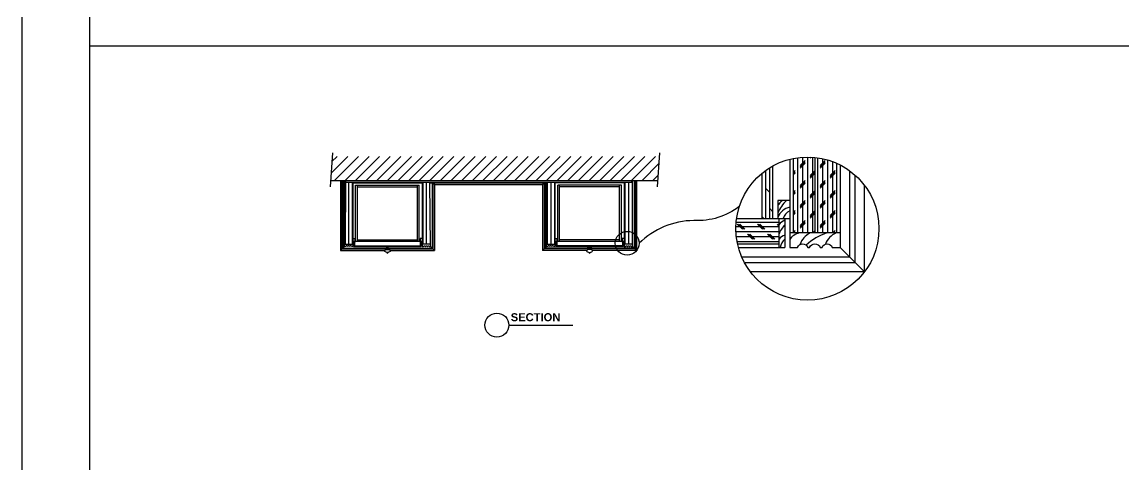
# Model space of a CAD drawing. Header units: inches. Extents: x 10 to 52.5, y 12.6 to 37.4.
# Drawn here: x 10.03 to 15.53, y 16.16 to 18.37 of the extents above; entities that cross this region are included whole.
import ezdxf

# ---------------------------------------------------------------- set-up
doc = ezdxf.new("R2010")
doc.units = ezdxf.units.IN
doc.header["$MEASUREMENT"] = 0
for name, color, linetype in [('02', 2, 'Continuous'), ('1', 1, 'Continuous'), ('4', 4, 'Continuous'), ('8', 8, 'Continuous'), ('kadrbm', 4, 'Continuous')]:
    doc.layers.add(name, color=color, linetype=linetype)
doc.styles.add('HT', font='swisseb.ttf')

# ---------------------------------------------------------------- blocks, each defined once
blk = doc.blocks.new('kadrbm')
at = {"layer": 'kadrbm', "color": 4}
blk.add_lwpolyline([(0, 0), (0, 24.7972), (21, 24.7972), (21, 0), (0, 0)], close=True, dxfattribs=at)
blk.add_lwpolyline([(20.6631, 0.3257), (20.6631, 24.4603), (0.3369, 24.4603), (0.3369, 0.3257), (20.6631, 0.3257)], dxfattribs=at)

msp = doc.modelspace()

# ---------------------------------------------------------------- hatches: boundary and pattern name
at = {"layer": '8'}
h = msp.add_hatch(dxfattribs=at)
h.set_pattern_fill('ANSI31', color=256, scale=0.3, style=0)
h.set_pattern_definition([(45, (-20.09855, 8.800458), (-0.026516504, 0.026516504), [])])
h.paths.add_polyline_path([(13.212, 17.6967), (11.5771, 17.6967), (11.5689, 17.5767), (13.2038, 17.5767)])
h = msp.add_hatch(dxfattribs=at)
h.set_pattern_fill('CORK', color=256, scale=0.2, angle=90, style=0)
h.set_pattern_definition([(90, (-19.821782, 8.800458), (-0.025, 2e-18), []), (225, (-19.80928, 8.81296), (0.05, -0.05), [0.03535534, -0.03535534]), (225, (-19.80928, 8.81921), (0.05, -0.05), [0.03535534, -0.03535534]), (225, (-19.80928, 8.82546), (0.05, -0.05), [0.03535534, -0.03535534])])
h.paths.add_polyline_path([(13.8814, 17.3139), (13.9894, 17.3139), (13.9894, 17.6914, 0.076045), (13.8814, 17.6863)])
h.paths.add_polyline_path([(14.0974, 17.6624, 0.078674), (13.9894, 17.6914), (13.9894, 17.3139), (14.0974, 17.3139)])
h = msp.add_hatch(dxfattribs=at)
h.set_pattern_fill('DOLMIT', color=256, scale=0.08, angle=90, style=0)
h.set_pattern_definition([(90, (-19.935985, 8.895528), (-0.02, 1e-18), []), (135, (-19.935985, 8.89553), (-0.04, -0.04), [0.02828427, -0.05656861])])
h.paths.add_polyline_path([(13.7254, 17.3859), (13.7794, 17.3859), (13.7794, 17.6489, 0.045698), (13.7254, 17.6123)])
h = msp.add_hatch(dxfattribs=at)
h.set_pattern_fill('CORK', color=256, scale=0.2, style=0)
h.set_pattern_definition([(0, (-19.935985, 8.895528), (0, 0.025), []), (135, (-19.923485, 8.88303), (-0.05, -0.05), [0.03535534, -0.03535534]), (135, (-19.917235, 8.88303), (-0.05, -0.05), [0.03535534, -0.03535534]), (135, (-19.910985, 8.88303), (-0.05, -0.05), [0.03535534, -0.03535534])])
h.paths.add_polyline_path([(13.596, 17.3679, 0.022457), (13.5945, 17.3358, 0.05356), (13.6027, 17.2599), (13.8094, 17.2599), (13.8094, 17.3679)])

# ---------------------------------------------------------------- linework, layer by layer
at = {"layer": '02'}
for p, q in [((11.5784, 17.7149), (11.5667, 17.5439)), ((13.2133, 17.7149), (13.2015, 17.5439)), ((13.8814, 17.6863), (13.8814, 17.3139)), ((13.9894, 17.6914), (13.9894, 17.3139)), ((13.7794, 17.3859), (13.7794, 17.6489)), ((14.0974, 17.6624), (14.0974, 17.3139)), ((14.1634, 17.1939), (14.1634, 17.6241)), ((11.6255, 17.5767), (11.6255, 17.2342)), ((11.63, 17.5767), (11.63, 17.2387)), ((11.643, 17.5767), (11.641, 17.2587)), ((13.073, 17.5767), (13.073, 17.5677)), ((13.086, 17.5767), (13.086, 17.2387)), ((13.0905, 17.5767), (13.0905, 17.2342)), ((13.7254, 17.3859), (13.7254, 17.6123)), ((14.1904, 17.1669), (14.1904, 17.6022)), ((11.638, 17.5677), (13.078, 17.5677)), ((11.659, 17.5677), (11.659, 17.2587)), ((11.677, 17.5677), (11.677, 17.2587)), ((11.694, 17.5532), (12.012, 17.5532)), ((11.694, 17.2707), (11.694, 17.5532)), ((11.703, 17.2707), (11.703, 17.5532)), ((11.703, 17.5442), (12.003, 17.5442)), ((12.003, 17.2707), (12.003, 17.5532)), ((12.012, 17.2707), (12.012, 17.5532)), ((12.029, 17.5677), (12.029, 17.2587)), ((12.047, 17.5677), (12.047, 17.2587)), ((12.076, 17.5647), (12.076, 17.2387)), ((12.088, 17.5552), (12.0785, 17.5647)), ((12.0805, 17.5627), (12.0805, 17.2342)), ((12.628, 17.5552), (12.6375, 17.5647)), ((12.6355, 17.5627), (12.6355, 17.2342)), ((12.64, 17.5647), (12.64, 17.2387)), ((12.651, 17.5677), (12.651, 17.2587)), ((12.669, 17.5677), (12.669, 17.2587)), ((12.687, 17.5677), (12.687, 17.2587)), ((13.022, 17.5532), (12.704, 17.5532)), ((12.704, 17.2707), (12.704, 17.5532)), ((12.713, 17.2707), (12.713, 17.5532)), ((13.013, 17.5442), (12.713, 17.5442)), ((13.013, 17.2707), (13.013, 17.5532)), ((13.022, 17.2707), (13.022, 17.5532)), ((13.039, 17.5677), (13.039, 17.2587)), ((13.057, 17.5677), (13.057, 17.2587)), ((13.596, 17.3679), (13.8094, 17.3679)), ((13.8094, 17.3859), (13.8094, 17.2419)), ((11.618, 17.2267), (11.638, 17.2467)), ((11.63, 17.2387), (11.8493, 17.2387)), ((12.026, 17.2707), (11.68, 17.2707)), ((11.69, 17.2857), (11.689, 17.2467)), ((11.689, 17.2497), (12.017, 17.2497)), ((11.703, 17.2797), (12.003, 17.2797)), ((11.8418, 17.2467), (11.8418, 17.2452)), ((11.8493, 17.2314), (11.8493, 17.2429)), ((11.853, 17.2467), (11.853, 17.2467)), ((11.8568, 17.2314), (11.8568, 17.2429)), ((11.8568, 17.2387), (12.076, 17.2387)), ((11.8643, 17.2467), (11.8643, 17.2452)), ((12.016, 17.2857), (12.017, 17.2467)), ((12.088, 17.2267), (12.068, 17.2467)), ((12.628, 17.2267), (12.648, 17.2467)), ((12.8593, 17.2387), (12.64, 17.2387)), ((13.036, 17.2707), (12.69, 17.2707)), ((12.7, 17.2857), (12.699, 17.2467)), ((13.027, 17.2497), (12.699, 17.2497)), ((13.013, 17.2797), (12.713, 17.2797)), ((12.8518, 17.2467), (12.8518, 17.2452)), ((12.8593, 17.2314), (12.8593, 17.2429)), ((12.863, 17.2467), (12.863, 17.2467)), ((12.8668, 17.2314), (12.8668, 17.2429)), ((13.086, 17.2387), (12.8668, 17.2387)), ((12.8743, 17.2467), (12.8743, 17.2452)), ((13.026, 17.2857), (13.027, 17.2467)), ((13.098, 17.2267), (13.078, 17.2467)), ((13.6027, 17.2599), (13.8094, 17.2599)), ((14.1154, 17.2419), (14.2354, 17.1219)), ((11.6255, 17.2342), (11.8493, 17.2342)), ((11.8568, 17.2342), (12.0805, 17.2342)), ((12.8593, 17.2342), (12.6355, 17.2342)), ((13.0905, 17.2342), (12.8668, 17.2342)), ((13.6239, 17.1939), (14.1634, 17.1939)), ((13.637, 17.1669), (14.1904, 17.1669)), ((12.4598, 16.8536), (12.7798, 16.8536))]:
    msp.add_line(p, q, dxfattribs=at)
for points in [[(13.8634, 17.4759), (13.8034, 17.4759), (13.8034, 17.3859)], [(11.68, 17.2857), (11.69, 17.2857), (11.69, 17.2707)], [(12.026, 17.2857), (12.016, 17.2857), (12.016, 17.2707)], [(12.69, 17.2857), (12.7, 17.2857), (12.7, 17.2707)], [(13.036, 17.2857), (13.026, 17.2857), (13.026, 17.2707)]]:
    msp.add_lwpolyline(points, dxfattribs=at)
msp.add_lwpolyline([(13.6124, 17.4473, -0.179909), (13.384, 17.376, 0.193397), (13.1104, 17.2623)], format="xyb", dxfattribs=at)
for centre, radius in [((13.952, 17.3358), 0.3575), ((13.0508, 17.2623), 0.0596), ((12.3998, 16.8536), 0.06)]:
    msp.add_circle(centre, radius, dxfattribs=at)
for centre, radius, start, end in [((13.9686, 17.3449), 0.1786, 132.8151, 157.6407), ((13.8669, 17.4176), 0.0707, 124.543, 153.8564), ((13.8814, 17.3585), 0.0856, 102.088, 155.5686), ((13.8884, 17.3694), 0.06, 114.5455, 164.0294), ((13.8591, 17.3202), 0.0605, 108.9439, 145.1541), ((13.9261, 17.2683), 0.1227, 134.9079, 161.8811), ((13.8524, 17.2539), 0.0512, 104.6829, 147.137), ((13.9295, 17.2367), 0.0795, 103.9303, 146.1886), ((14.0125, 17.2213), 0.104, 117.1105, 160.4859), ((14.1382, 17.0447), 0.2836, 108.355, 132.6936), ((14.1325, 17.2249), 0.0964, 112.6059, 159.5992), ((11.8417, 17.2312), 0.014, 57.075, 89.5265), ((11.8644, 17.2312), 0.014, 90.4735, 122.925), ((12.8517, 17.2312), 0.014, 57.075, 89.5265), ((12.8744, 17.2312), 0.014, 90.4735, 122.925), ((13.8762, 17.2337), 0.0611, 126.914, 172.3095), ((11.853, 17.2175), 0.00375, 188.4513, 351.5487), ((12.863, 17.2175), 0.00375, 188.4513, 351.5487)]:
    msp.add_arc(centre, radius, start, end, dxfattribs=at)
msp.add_ellipse((11.853, 17.2242), major_axis=(-0.015, 0), ratio=0.5, start_param=-1.570796, end_param=4.712389, dxfattribs=at)
at = {"layer": '02', "extrusion": (0, 0, -1)}
msp.add_ellipse((12.863, 17.2242), major_axis=(0.015, 0), ratio=0.5, start_param=-1.570796, end_param=4.712389, dxfattribs=at)
at = {"layer": '1'}
for p, q in [((10.3636, 18.248), (30.6898, 18.248)), ((11.5689, 17.5767), (13.2038, 17.5767))]:
    msp.add_line(p, q, dxfattribs=at)
at = {"layer": '4'}
for p, q in [((13.8634, 17.6822), (13.8634, 17.2419)), ((14.1154, 17.6538), (14.1154, 17.2419)), ((11.618, 17.5767), (11.618, 17.2267)), ((11.638, 17.2467), (11.638, 17.5767)), ((13.078, 17.2467), (13.078, 17.5767)), ((13.098, 17.5767), (13.098, 17.2267)), ((11.677, 17.5647), (12.029, 17.5647)), ((12.068, 17.2467), (12.065, 17.5677)), ((12.065, 17.5647), (12.651, 17.5647)), ((12.088, 17.5552), (12.628, 17.5552)), ((12.088, 17.5552), (12.088, 17.2267)), ((12.628, 17.5552), (12.628, 17.2267)), ((12.648, 17.2467), (12.648, 17.5647)), ((13.039, 17.5647), (12.687, 17.5647)), ((14.2354, 17.5537), (14.2354, 17.1219)), ((13.5981, 17.3859), (13.8634, 17.3859)), ((13.8394, 17.3859), (13.8394, 17.2419)), ((11.684, 17.2707), (11.684, 17.2467)), ((11.684, 17.2467), (12.022, 17.2467)), ((12.022, 17.2707), (12.022, 17.2467)), ((12.694, 17.2707), (12.694, 17.2467)), ((13.032, 17.2467), (12.694, 17.2467)), ((13.032, 17.2707), (13.032, 17.2467)), ((13.6071, 17.2419), (13.8394, 17.2419)), ((11.618, 17.2267), (11.8389, 17.2267)), ((11.8672, 17.2267), (12.088, 17.2267)), ((12.8489, 17.2267), (12.628, 17.2267)), ((13.098, 17.2267), (12.8772, 17.2267)), ((13.6656, 17.1219), (14.2354, 17.1219))]:
    msp.add_line(p, q, dxfattribs=at)
for points in [[(11.68, 17.5647), (11.68, 17.2467), (11.6734, 17.2467, 0.714286), (11.665, 17.2467), (11.6634, 17.2467, 0.681818), (11.6546, 17.2467), (11.653, 17.2467, 0.714286), (11.6446, 17.2467), (11.638, 17.2467)], [(12.026, 17.5647), (12.026, 17.2467), (12.0326, 17.2467, -0.714286), (12.041, 17.2467), (12.0426, 17.2467, -0.681818), (12.0514, 17.2467), (12.053, 17.2467, -0.714286), (12.0614, 17.2467), (12.068, 17.2467)], [(12.69, 17.5647), (12.69, 17.2467), (12.6834, 17.2467, 0.714286), (12.675, 17.2467), (12.6734, 17.2467, 0.681818), (12.6646, 17.2467), (12.663, 17.2467, 0.714286), (12.6546, 17.2467), (12.648, 17.2467)], [(13.036, 17.5647), (13.036, 17.2467), (13.0426, 17.2467, -0.714286), (13.051, 17.2467), (13.0526, 17.2467, -0.681818), (13.0614, 17.2467), (13.063, 17.2467, -0.714286), (13.0714, 17.2467), (13.078, 17.2467)], [(13.8634, 17.2419), (13.903, 17.2419, -0.714286), (13.9534, 17.2419), (13.963, 17.2419, -0.681818), (14.0158, 17.2419), (14.0254, 17.2419, -0.714286), (14.0758, 17.2419), (14.1154, 17.2419)]]:
    msp.add_lwpolyline(points, format="xyb", dxfattribs=at)
for points in [[(14.1154, 17.3139), (13.8634, 17.3139)], [(11.638, 17.2587), (11.68, 17.2587)], [(12.068, 17.2587), (12.026, 17.2587)], [(12.648, 17.2587), (12.69, 17.2587)], [(13.078, 17.2587), (13.036, 17.2587)]]:
    msp.add_lwpolyline(points, dxfattribs=at)

# ---------------------------------------------------------------- block references
at = {"layer": 'kadrbm'}
msp.add_blockref('kadrbm', (10.0267, 12.5763), dxfattribs=at)

# ---------------------------------------------------------------- texts
at = {"layer": '02', "style": 'HT'}
msp.add_text('SECTION', height=0.04, dxfattribs=at).set_placement((12.469, 16.8732))

doc.saveas('drawing.dxf')
